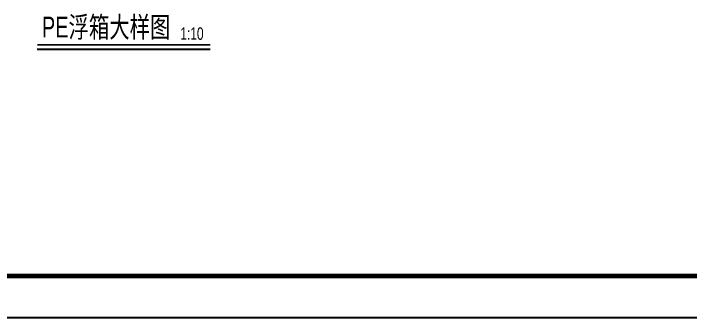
# Model space of a CAD drawing. Extents: x 104235 to 112395, y 52637 to 53451.
# Drawn here: x 111499.4 to 111662.6, y 53030.8 to 53104 of the extents above; entities that cross this region are included whole.
import ezdxf

# ---------------------------------------------------------------- set-up
doc = ezdxf.new("R2010")
doc.units = 0
doc.header["$LTSCALE"] = 1000
doc.layers.add('0-1', color=40, linetype='Continuous')
doc.layers.add('图框', color=7, linetype='Continuous')
for name, color, linetype, lineweight in [('02-标注', 3, 'Continuous', 25), ('07-文字', 7, 'Continuous', 0), ('图框粗线', 7, 'Continuous', 60)]:
    doc.layers.add(name, color=color, linetype=linetype, lineweight=lineweight)
doc.styles.add('3.0号字-阿文', font='win7仿宋_GB2312.ttf', dxfattribs={"width": 0.72})
doc.styles.add('5.0号字-阿文', font='win7仿宋_GB2312.ttf', dxfattribs={"width": 0.72})

# ---------------------------------------------------------------- blocks, each defined once
blk = doc.blocks.new('3')
at = {"layer": '图框'}
blk.add_line((103034.62, 52609.13), (103628.62, 52609.13), dxfattribs=at)
at = {"layer": '图框粗线'}
blk.add_line((103059.62, 52619.13), (103618.62, 52619.13), dxfattribs=at)

msp = doc.modelspace()

# ---------------------------------------------------------------- linework, layer by layer
at = {"layer": '02-标注', "color": 0, "const_width": 0.4, "elevation": 283284.03}
msp.add_lwpolyline([(111505.13, 53096.41), (111546.86, 53096.41)], dxfattribs=at)
at = {"layer": '02-标注', "color": 0, "elevation": 283284.03}
msp.add_lwpolyline([(111505.13, 53095.41), (111546.86, 53095.41)], dxfattribs=at)

# ---------------------------------------------------------------- block references
at = {"layer": '0-1'}
msp.add_blockref('3', (8172.78, 421.71, 283284.03), dxfattribs=at)

# ---------------------------------------------------------------- texts
at = {"layer": '07-文字', "width": 0.72}
for s, height, style, p in [('PE浮箱大样图', 5, '5.0号字-阿文', (111506.27, 53098.22, 283284.03)), ('1:10', 3, '3.0号字-阿文', (111539.63, 53097.66, 283284.03))]:
    msp.add_text(s, height=height, dxfattribs=dict(at, style=style)).set_placement(p)

doc.saveas('drawing.dxf')
